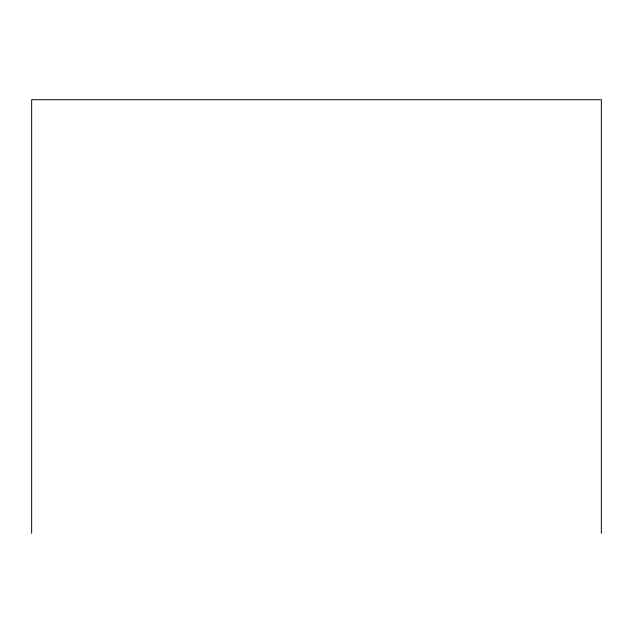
<?xml version="1.0" encoding="UTF-8"?>
<svg xmlns="http://www.w3.org/2000/svg" width="633" height="633" viewBox="0 0 633 633"><rect width="100%" height="100%" fill="white"/><g stroke="black" fill="none" stroke-linecap="round" stroke-linejoin="round"><path stroke-width="0.95" d="M601.35 533.279L601.35 99.721L31.65 99.721L31.65 533.279"/></g></svg>
